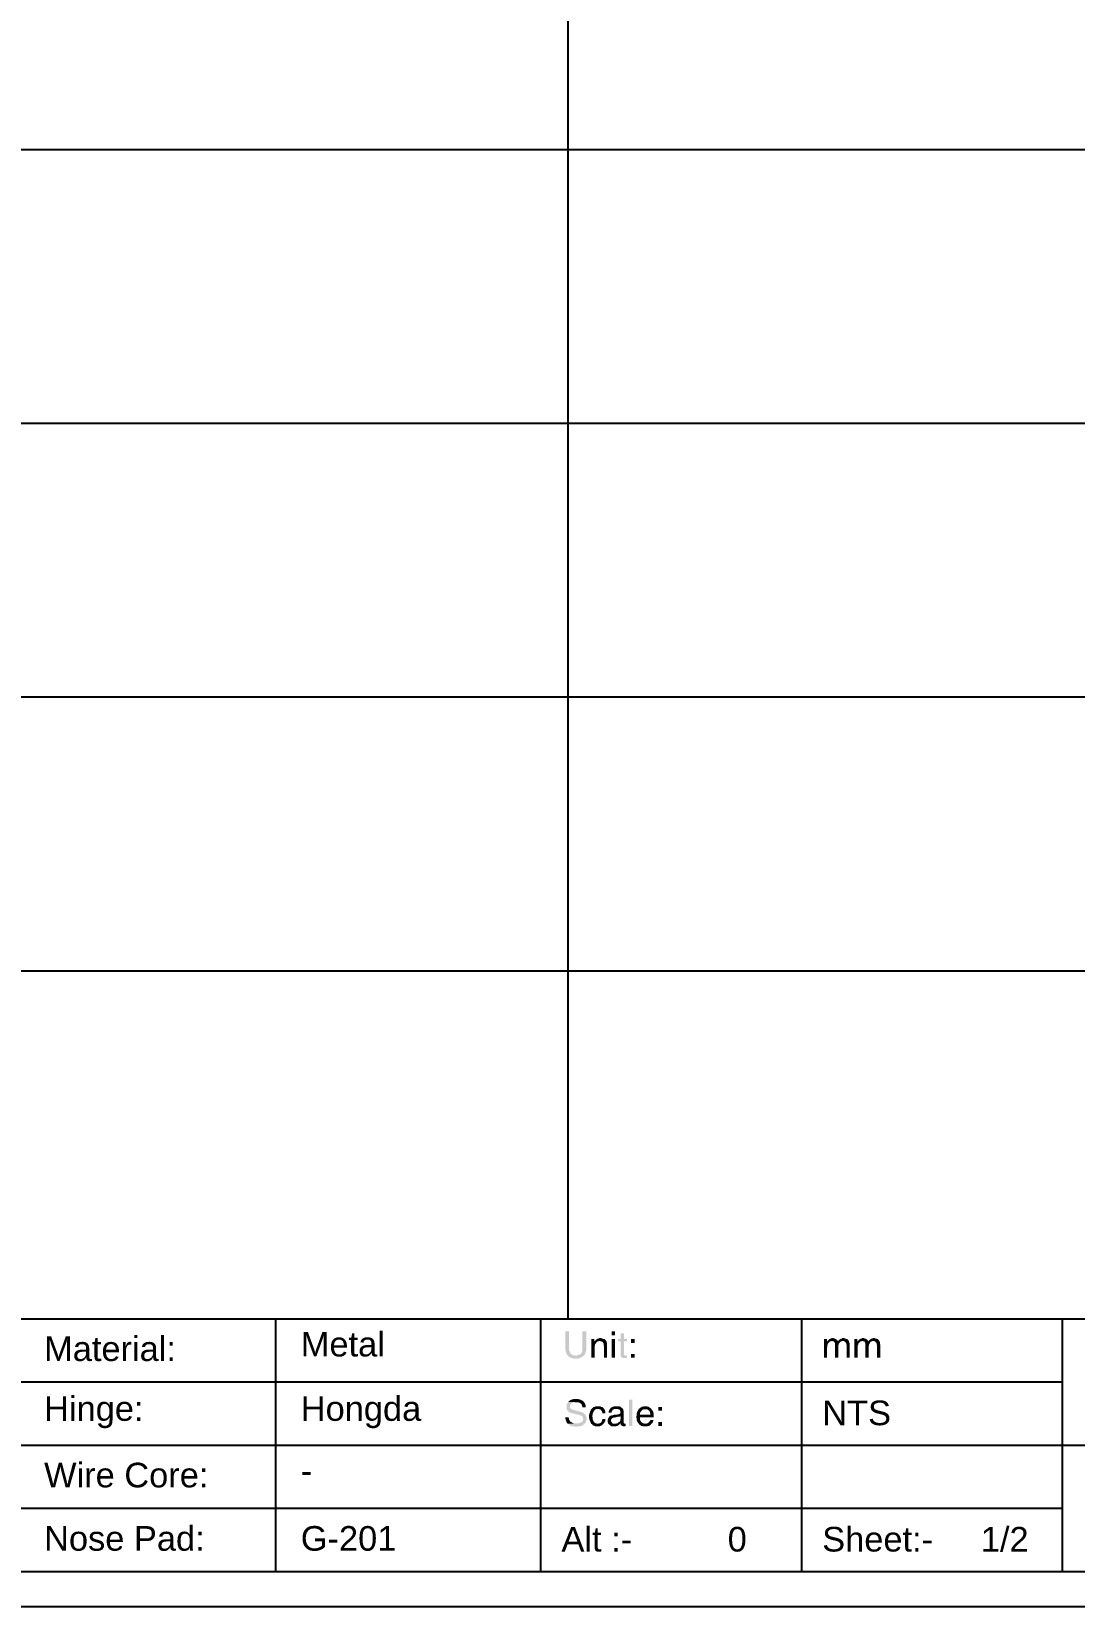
# Model space of a CAD drawing. Header units: inches. Extents: x 3613 to 8393, y -2205 to -794.
# Drawn here: x 5946 to 6073.1, y -1185.6 to -993.8 of the extents above; entities that cross this region are included whole.
import ezdxf

# ---------------------------------------------------------------- set-up
doc = ezdxf.new("R2010")
doc.units = ezdxf.units.IN
doc.header["$MEASUREMENT"] = 0
doc.styles.get("Standard").update_dxf_attribs({"font": 'arial.ttf'})

msp = doc.modelspace()

# ---------------------------------------------------------------- hatches: boundary and pattern name
at = {"transparency": 33554559}
for points in [[(6011.557, -1152.141), (6011.105, -1152.141), (6011.105, -1154.352), (6011.151, -1154.443), (6011.151, -1154.623), (6011.196, -1154.713), (6011.241, -1154.804), (6011.241, -1154.894), (6011.286, -1154.939), (6011.331, -1154.984), (6011.376, -1155.074), (6012.369, -1155.074), (6012.279, -1155.074), (6012.189, -1155.029), (6012.008, -1155.029), (6011.963, -1154.984), (6011.873, -1154.939), (6011.828, -1154.894), (6011.782, -1154.849), (6011.737, -1154.804), (6011.692, -1154.758), (6011.647, -1154.668), (6011.647, -1154.623), (6011.602, -1154.533), (6011.557, -1154.443), (6011.557, -1154.172)], [(6013.633, -1152.141), (6013.182, -1152.141), (6013.182, -1154.172), (6013.182, -1154.488), (6013.136, -1154.578), (6013.136, -1154.623), (6013.091, -1154.713), (6013.046, -1154.758), (6013.001, -1154.849), (6012.956, -1154.894), (6012.866, -1154.939), (6012.82, -1154.984), (6012.73, -1154.984), (6012.64, -1155.029), (6012.55, -1155.029), (6012.459, -1155.074), (6011.376, -1155.074), (6011.421, -1155.12), (6011.467, -1155.165), (6011.557, -1155.21), (6011.602, -1155.255), (6011.692, -1155.3), (6011.737, -1155.345), (6011.828, -1155.345), (6011.918, -1155.39), (6012.008, -1155.39), (6012.098, -1155.435), (6012.73, -1155.435), (6012.82, -1155.39), (6012.911, -1155.345), (6012.956, -1155.345), (6013.046, -1155.3), (6013.091, -1155.255), (6013.182, -1155.21), (6013.227, -1155.165), (6013.317, -1155.12), (6013.317, -1155.074), (6013.407, -1155.029), (6013.452, -1154.939), (6013.497, -1154.894), (6013.497, -1154.804), (6013.543, -1154.713), (6013.588, -1154.668), (6013.588, -1154.578), (6013.633, -1154.488), (6013.633, -1154.172)], [(6014.626, -1153.043), (6014.265, -1153.043), (6014.265, -1155.345), (6014.671, -1155.345), (6014.671, -1154.127), (6014.671, -1153.901), (6014.716, -1153.811), (6014.716, -1153.72), (6014.761, -1153.675), (6014.806, -1153.585), (6014.851, -1153.54), (6014.851, -1153.54), (6014.897, -1153.45), (6014.942, -1153.405), (6014.626, -1153.359)], [(6015.348, -1152.953), (6015.258, -1152.953), (6015.167, -1152.998), (6015.077, -1152.998), (6014.987, -1153.043), (6014.942, -1153.089), (6014.851, -1153.134), (6014.806, -1153.179), (6014.716, -1153.269), (6014.626, -1153.359), (6014.942, -1153.405), (6015.032, -1153.359), (6015.122, -1153.359), (6015.167, -1153.314), (6016.07, -1153.314), (6016.025, -1153.224), (6015.98, -1153.179), (6015.935, -1153.134), (6015.889, -1153.089), (6015.799, -1153.043), (6015.709, -1153.043), (6015.664, -1152.998), (6015.574, -1152.998), (6015.483, -1152.953)], [(6017.153, -1152.592), (6017.153, -1152.141), (6016.747, -1152.141), (6016.747, -1152.592)], [(6017.153, -1155.345), (6017.153, -1153.043), (6016.747, -1153.043), (6016.747, -1155.345)], [(6018.236, -1152.366), (6017.83, -1152.366), (6017.83, -1153.043), (6017.514, -1153.043), (6017.514, -1153.359), (6017.83, -1153.359), (6017.83, -1155.074), (6017.875, -1155.165), (6017.92, -1155.21), (6017.92, -1155.255), (6017.966, -1155.3), (6018.011, -1155.345), (6018.101, -1155.345), (6018.191, -1155.39), (6018.462, -1155.39), (6018.597, -1155.345), (6018.597, -1155.074), (6018.462, -1155.074), (6018.372, -1155.029), (6018.281, -1155.029), (6018.236, -1154.984), (6018.236, -1153.359), (6018.597, -1153.359), (6018.597, -1153.043), (6018.236, -1153.043)], [(6019.545, -1153.54), (6019.545, -1153.043), (6019.094, -1153.043), (6019.094, -1153.54)], [(6042.969, -1153.043), (6042.608, -1153.043), (6042.608, -1155.345), (6042.969, -1155.345), (6042.969, -1154.127), (6043.014, -1154.036), (6043.014, -1153.856), (6043.059, -1153.766), (6043.059, -1153.675), (6043.104, -1153.585), (6043.149, -1153.54), (6043.194, -1153.495), (6043.285, -1153.405), (6042.969, -1153.359)], [(6043.691, -1152.953), (6043.555, -1152.953), (6043.465, -1152.998), (6043.42, -1152.998), (6043.33, -1153.043), (6043.24, -1153.089), (6043.194, -1153.134), (6043.104, -1153.224), (6043.059, -1153.269), (6042.969, -1153.359), (6043.285, -1153.405), (6043.33, -1153.359), (6043.42, -1153.359), (6043.51, -1153.314), (6043.601, -1153.314), (6044.278, -1153.269), (6044.232, -1153.224), (6044.187, -1153.134), (6044.142, -1153.134), (6044.097, -1153.089), (6044.007, -1153.043), (6043.962, -1152.998), (6043.871, -1152.998), (6043.781, -1152.953)], [(6044.955, -1152.953), (6044.864, -1152.953), (6044.819, -1152.998), (6044.729, -1152.998), (6044.639, -1153.043), (6044.594, -1153.089), (6044.503, -1153.134), (6044.413, -1153.179), (6044.368, -1153.269), (6044.323, -1153.314), (6043.736, -1153.359), (6043.826, -1153.359), (6043.871, -1153.45), (6043.871, -1153.45), (6043.917, -1153.495), (6043.962, -1153.585), (6043.962, -1155.345), (6044.368, -1155.345), (6044.368, -1153.811), (6044.413, -1153.72), (6044.413, -1153.63), (6044.458, -1153.585), (6044.503, -1153.495), (6044.548, -1153.495), (6044.594, -1153.405), (6044.684, -1153.359), (6044.729, -1153.359), (6044.819, -1153.314), (6044.909, -1153.314), (6045.632, -1153.269), (6045.586, -1153.224), (6045.541, -1153.179), (6045.541, -1153.134), (6045.451, -1153.089), (6045.406, -1153.043), (6045.316, -1153.043), (6045.271, -1152.998), (6045.18, -1152.998), (6045.09, -1152.953)], [(6046.67, -1153.043), (6046.309, -1153.043), (6046.309, -1155.345), (6046.715, -1155.345), (6046.715, -1153.856), (6046.76, -1153.766), (6046.805, -1153.675), (6046.805, -1153.585), (6046.85, -1153.54), (6046.94, -1153.495), (6046.986, -1153.405), (6046.67, -1153.359)], [(6047.392, -1152.953), (6047.256, -1152.953), (6047.211, -1152.998), (6047.121, -1152.998), (6047.031, -1153.043), (6046.986, -1153.089), (6046.895, -1153.134), (6046.805, -1153.224), (6046.76, -1153.269), (6046.67, -1153.359), (6046.986, -1153.405), (6047.076, -1153.359), (6047.121, -1153.359), (6047.211, -1153.314), (6047.301, -1153.314), (6047.978, -1153.269), (6047.933, -1153.224), (6047.888, -1153.134), (6047.888, -1153.134), (6047.798, -1153.089), (6047.753, -1153.043), (6047.663, -1152.998), (6047.572, -1152.998), (6047.482, -1152.953)], [(6048.701, -1152.953), (6048.61, -1152.953), (6048.52, -1152.998), (6048.43, -1152.998), (6048.339, -1153.043), (6048.294, -1153.089), (6048.204, -1153.134), (6048.159, -1153.179), (6048.069, -1153.269), (6048.024, -1153.314), (6047.437, -1153.359), (6047.527, -1153.359), (6047.572, -1153.45), (6047.572, -1153.45), (6047.617, -1153.495), (6047.663, -1153.585), (6047.663, -1155.345), (6048.069, -1155.345), (6048.069, -1153.901), (6048.114, -1153.811), (6048.114, -1153.72), (6048.159, -1153.63), (6048.204, -1153.585), (6048.204, -1153.495), (6048.249, -1153.495), (6048.294, -1153.405), (6048.385, -1153.359), (6048.475, -1153.359), (6048.52, -1153.314), (6048.61, -1153.314), (6049.332, -1153.269), (6049.287, -1153.224), (6049.242, -1153.179), (6049.242, -1153.134), (6049.197, -1153.089), (6049.107, -1153.043), (6049.062, -1153.043), (6048.971, -1152.998), (6048.881, -1152.998), (6048.791, -1152.953)], [(6016.07, -1153.314), (6015.258, -1153.314), (6015.348, -1153.314), (6015.438, -1153.359), (6015.528, -1153.359), (6015.619, -1153.405), (6015.664, -1153.45), (6015.664, -1153.495), (6015.709, -1153.54), (6015.754, -1153.585), (6015.754, -1153.811), (6015.799, -1153.901), (6015.799, -1155.345), (6016.16, -1155.345), (6016.16, -1153.54), (6016.115, -1153.45), (6016.115, -1153.359)], [(6019.545, -1155.345), (6019.545, -1154.894), (6019.094, -1154.894), (6019.094, -1155.345)], [(6044.278, -1153.269), (6043.601, -1153.314), (6043.646, -1153.314), (6043.736, -1153.359), (6044.323, -1153.314)], [(6045.632, -1153.269), (6044.909, -1153.314), (6045.045, -1153.314), (6045.09, -1153.359), (6045.18, -1153.405), (6045.225, -1153.45), (6045.271, -1153.495), (6045.316, -1153.585), (6045.316, -1153.675), (6045.361, -1153.766), (6045.361, -1155.345), (6045.722, -1155.345), (6045.722, -1153.72), (6045.722, -1153.54), (6045.677, -1153.45), (6045.677, -1153.359)], [(6047.978, -1153.269), (6047.301, -1153.314), (6047.347, -1153.314), (6047.437, -1153.359), (6048.024, -1153.314)], [(6049.332, -1153.269), (6048.61, -1153.314), (6048.746, -1153.314), (6048.836, -1153.359), (6048.881, -1153.405), (6048.926, -1153.45), (6048.971, -1153.495), (6049.016, -1153.585), (6049.016, -1153.675), (6049.062, -1153.766), (6049.062, -1155.345), (6049.468, -1155.345), (6049.468, -1153.72), (6049.468, -1153.72), (6049.423, -1153.63), (6049.423, -1153.45), (6049.378, -1153.359)], [(6011.467, -1160.716), (6011.421, -1160.761), (6011.376, -1160.851), (6011.331, -1160.942), (6011.286, -1160.987), (6011.241, -1161.077), (6011.241, -1161.573), (6011.286, -1161.664), (6011.331, -1161.709), (6011.376, -1161.799), (6011.421, -1161.844), (6011.421, -1161.889), (6011.512, -1161.935), (6011.557, -1161.98), (6011.647, -1162.025), (6011.737, -1162.025), (6011.828, -1162.07), (6011.918, -1162.115), (6012.008, -1162.115), (6012.55, -1162.25), (6012.64, -1162.296), (6012.775, -1162.296), (6012.866, -1162.341), (6012.956, -1162.386), (6013.001, -1162.386), (6013.091, -1162.431), (6013.136, -1162.476), (6013.136, -1162.476), (6013.182, -1162.566), (6013.227, -1162.611), (6013.227, -1162.702), (6013.272, -1162.792), (6013.272, -1162.882), (6013.227, -1162.927), (6013.227, -1163.018), (6013.182, -1163.108), (6013.091, -1163.153), (6013.046, -1163.198), (6013.046, -1163.198), (6012.956, -1163.243), (6012.911, -1163.288), (6012.82, -1163.288), (6012.73, -1163.334), (6012.459, -1163.334), (6011.376, -1163.379), (6011.467, -1163.424), (6011.512, -1163.469), (6011.602, -1163.514), (6011.647, -1163.559), (6011.737, -1163.604), (6011.782, -1163.65), (6011.873, -1163.65), (6011.963, -1163.695), (6012.143, -1163.695), (6012.234, -1163.74), (6012.64, -1163.74), (6012.73, -1163.695), (6012.911, -1163.695), (6012.956, -1163.65), (6013.046, -1163.65), (6013.136, -1163.604), (6013.182, -1163.559), (6013.272, -1163.514), (6013.317, -1163.469), (6013.362, -1163.469), (6013.407, -1163.424), (6013.452, -1163.334), (6013.543, -1163.288), (6013.588, -1163.198), (6013.588, -1163.153), (6013.633, -1163.063), (6013.633, -1162.973), (6013.678, -1162.882), (6013.678, -1162.657), (6013.633, -1162.566), (6013.633, -1162.476), (6013.588, -1162.386), (6013.543, -1162.341), (6013.543, -1162.25), (6013.452, -1162.205), (6013.452, -1162.205), (6013.407, -1162.16), (6013.362, -1162.115), (6013.272, -1162.07), (6013.227, -1162.025), (6013.136, -1161.98), (6013.046, -1161.935), (6012.956, -1161.935), (6012.82, -1161.889), (6012.279, -1161.754), (6012.279, -1161.754), (6012.143, -1161.709), (6012.053, -1161.709), (6011.963, -1161.664), (6011.873, -1161.619), (6011.828, -1161.619), (6011.782, -1161.573), (6011.737, -1161.528), (6011.692, -1161.483), (6011.647, -1161.393), (6011.647, -1161.167), (6011.692, -1161.077), (6011.737, -1160.987), (6011.782, -1160.942), (6011.828, -1160.896), (6011.873, -1160.851), (6011.918, -1160.806), (6012.008, -1160.806), (6012.098, -1160.761), (6012.369, -1160.761)], [(6012.369, -1160.355), (6012.143, -1160.355), (6012.053, -1160.4), (6011.963, -1160.4), (6011.873, -1160.445), (6011.828, -1160.445), (6011.737, -1160.49), (6011.692, -1160.535), (6011.602, -1160.581), (6011.557, -1160.626), (6011.512, -1160.671), (6011.467, -1160.716), (6012.369, -1160.761), (6012.64, -1160.761), (6012.73, -1160.806), (6012.82, -1160.806), (6012.866, -1160.851), (6012.956, -1160.896), (6012.956, -1160.942), (6013.046, -1160.987), (6013.091, -1161.032), (6013.136, -1161.122), (6013.136, -1161.212), (6013.182, -1161.303), (6013.182, -1161.393), (6013.588, -1161.393), (6013.588, -1161.212), (6013.543, -1161.122), (6013.543, -1161.032), (6013.497, -1160.942), (6013.452, -1160.896), (6013.407, -1160.806), (6013.362, -1160.761), (6013.317, -1160.671), (6013.227, -1160.626), (6013.227, -1160.626), (6013.136, -1160.535), (6013.091, -1160.535), (6013.001, -1160.49), (6012.911, -1160.445), (6012.866, -1160.4), (6012.685, -1160.4), (6012.595, -1160.355), (6012.505, -1160.355)], [(6018.868, -1163.65), (6018.868, -1160.445), (6019.274, -1160.445), (6019.274, -1163.65)], [(6011.512, -1162.611), (6011.105, -1162.611), (6011.105, -1162.792), (6011.151, -1162.882), (6011.151, -1162.973), (6011.196, -1163.018), (6011.196, -1163.108), (6011.241, -1163.198), (6011.286, -1163.243), (6011.331, -1163.334), (6011.376, -1163.379), (6012.459, -1163.334), (6012.143, -1163.334), (6012.053, -1163.288), (6011.963, -1163.288), (6011.918, -1163.243), (6011.828, -1163.198), (6011.782, -1163.153), (6011.737, -1163.153), (6011.692, -1163.108), (6011.647, -1163.018), (6011.602, -1162.973), (6011.557, -1162.882), (6011.557, -1162.792), (6011.512, -1162.702)], [(6014.31, -1161.573), (6014.22, -1161.664), (6014.174, -1161.709), (6014.174, -1161.799), (6014.129, -1161.844), (6014.084, -1161.935), (6014.084, -1162.025), (6014.039, -1162.115), (6014.039, -1162.205), (6013.994, -1162.296), (6013.994, -1162.657), (6014.039, -1162.747), (6014.039, -1162.927), (6014.084, -1163.018), (6014.129, -1163.108), (6014.129, -1163.198), (6014.174, -1163.243), (6014.22, -1163.334), (6014.265, -1163.379), (6015.032, -1163.379), (6014.897, -1163.379), (6014.851, -1163.334), (6014.761, -1163.288), (6014.671, -1163.288), (6014.626, -1163.198), (6014.581, -1163.153), (6014.535, -1163.108), (6014.49, -1163.018), (6014.49, -1162.973), (6014.445, -1162.882), (6014.445, -1162.702), (6014.4, -1162.566), (6014.4, -1162.386), (6014.445, -1162.296), (6014.445, -1162.115), (6014.49, -1162.025), (6014.49, -1161.935), (6014.535, -1161.889), (6014.581, -1161.844), (6014.581, -1161.799), (6014.671, -1161.754), (6014.716, -1161.664), (6014.806, -1161.619), (6014.851, -1161.619), (6014.942, -1161.573), (6015.032, -1161.573)], [(6015.077, -1161.258), (6014.806, -1161.258), (6014.716, -1161.303), (6014.626, -1161.348), (6014.535, -1161.348), (6014.49, -1161.393), (6014.4, -1161.483), (6014.355, -1161.528), (6014.31, -1161.573), (6015.122, -1161.573), (6015.212, -1161.619), (6015.303, -1161.619), (6015.393, -1161.664), (6015.438, -1161.709), (6015.483, -1161.799), (6015.528, -1161.844), (6015.574, -1161.935), (6015.619, -1162.025), (6015.619, -1162.115), (6015.98, -1162.115), (6015.98, -1161.889), (6015.935, -1161.844), (6015.935, -1161.754), (6015.889, -1161.664), (6015.844, -1161.619), (6015.799, -1161.528), (6015.709, -1161.483), (6015.709, -1161.438), (6015.664, -1161.393), (6015.574, -1161.348), (6015.483, -1161.348), (6015.438, -1161.303), (6015.348, -1161.258), (6015.167, -1161.258)], [(6016.566, -1162.431), (6016.521, -1162.476), (6016.431, -1162.521), (6016.431, -1162.566), (6016.386, -1162.611), (6016.341, -1162.702), (6016.296, -1162.747), (6016.296, -1162.837), (6016.251, -1162.927), (6016.251, -1163.153), (6016.296, -1163.243), (6016.296, -1163.334), (6016.341, -1163.379), (6017.063, -1163.379), (6016.927, -1163.379), (6016.837, -1163.334), (6016.792, -1163.288), (6016.747, -1163.243), (6016.702, -1163.153), (6016.657, -1163.063), (6016.657, -1162.927), (6016.702, -1162.837), (6016.747, -1162.792), (6016.792, -1162.747), (6016.837, -1162.702), (6016.927, -1162.657), (6017.018, -1162.657), (6017.108, -1162.611), (6017.198, -1162.611), (6017.559, -1162.521), (6017.74, -1162.521), (6017.83, -1162.476)], [(6018.101, -1161.573), (6017.289, -1161.573), (6017.469, -1161.573), (6017.514, -1161.619), (6017.604, -1161.619), (6017.695, -1161.664), (6017.74, -1161.709), (6017.785, -1161.799), (6017.785, -1161.889), (6017.83, -1161.98), (6017.83, -1161.98), (6017.785, -1162.07), (6017.785, -1162.115), (6017.74, -1162.16), (6017.65, -1162.205), (6017.604, -1162.205), (6017.514, -1162.25), (6017.018, -1162.296), (6016.882, -1162.341), (6016.792, -1162.341), (6016.702, -1162.386), (6016.657, -1162.386), (6016.566, -1162.431), (6017.83, -1162.476), (6017.83, -1162.792), (6017.785, -1162.882), (6017.785, -1163.018), (6017.74, -1163.108), (6017.65, -1163.153), (6017.604, -1163.198), (6017.559, -1163.243), (6017.514, -1163.288), (6017.424, -1163.334), (6017.334, -1163.334), (6017.243, -1163.379), (6016.341, -1163.379), (6016.386, -1163.469), (6016.476, -1163.514), (6016.521, -1163.559), (6016.566, -1163.604), (6016.657, -1163.65), (6016.747, -1163.695), (6017.289, -1163.695), (6017.334, -1163.65), (6017.424, -1163.65), (6017.514, -1163.604), (6017.604, -1163.559), (6017.65, -1163.514), (6017.74, -1163.424), (6017.74, -1163.424), (6017.83, -1163.334), (6018.236, -1163.334), (6018.191, -1163.243), (6018.191, -1161.799), (6018.146, -1161.709), (6018.146, -1161.619)], [(6017.334, -1161.258), (6017.018, -1161.258), (6016.927, -1161.303), (6016.837, -1161.348), (6016.792, -1161.348), (6016.702, -1161.393), (6016.657, -1161.438), (6016.612, -1161.483), (6016.566, -1161.528), (6016.521, -1161.573), (6016.476, -1161.664), (6016.431, -1161.754), (6016.386, -1161.844), (6016.386, -1162.025), (6016.747, -1162.025), (6016.747, -1161.889), (6016.792, -1161.799), (6016.837, -1161.754), (6016.882, -1161.664), (6016.927, -1161.664), (6017.018, -1161.619), (6017.108, -1161.573), (6018.101, -1161.573), (6018.056, -1161.483), (6017.966, -1161.438), (6017.92, -1161.393), (6017.875, -1161.348), (6017.785, -1161.303), (6017.74, -1161.303), (6017.65, -1161.258), (6017.424, -1161.258)], [(6020.854, -1161.258), (6020.628, -1161.258), (6020.538, -1161.303), (6020.448, -1161.303), (6020.358, -1161.348), (6020.312, -1161.393), (6020.222, -1161.438), (6020.177, -1161.483), (6020.087, -1161.528), (6020.042, -1161.573), (6020.854, -1161.619), (6021.035, -1161.619), (6021.125, -1161.664), (6021.17, -1161.709), (6021.26, -1161.754), (6021.305, -1161.799), (6021.305, -1161.799), (6021.35, -1161.889), (6021.396, -1161.935), (6021.396, -1162.025), (6021.441, -1162.115), (6021.441, -1162.296), (6020.177, -1162.296), (6019.771, -1162.341), (6019.771, -1162.431), (6019.726, -1162.521), (6019.726, -1162.611), (6019.771, -1162.702), (6019.771, -1162.882), (6019.816, -1162.973), (6019.816, -1163.063), (6019.861, -1163.108), (6019.906, -1163.198), (6019.951, -1163.288), (6019.996, -1163.334), (6020.042, -1163.379), (6020.854, -1163.379), (6020.764, -1163.379), (6020.673, -1163.334), (6020.583, -1163.334), (6020.493, -1163.288), (6020.448, -1163.243), (6020.358, -1163.198), (6020.312, -1163.153), (6020.312, -1163.108), (6020.267, -1163.063), (6020.222, -1162.973), (6020.222, -1162.927), (6020.177, -1162.837), (6020.177, -1162.611), (6021.847, -1162.611), (6021.847, -1162.115), (6021.802, -1162.025), (6021.802, -1161.935), (6021.757, -1161.844), (6021.712, -1161.799), (6021.666, -1161.709), (6021.621, -1161.664), (6021.576, -1161.573), (6021.531, -1161.528), (6021.486, -1161.483), (6021.396, -1161.438), (6021.35, -1161.393), (6021.26, -1161.348), (6021.215, -1161.303), (6021.125, -1161.303), (6021.035, -1161.258), (6020.944, -1161.258)], [(6020.042, -1161.573), (6020.042, -1161.619), (6019.951, -1161.709), (6019.951, -1161.754), (6019.906, -1161.844), (6019.861, -1161.889), (6019.816, -1161.98), (6019.816, -1162.07), (6019.771, -1162.16), (6019.771, -1162.341), (6020.177, -1162.296), (6020.177, -1162.115), (6020.222, -1162.025), (6020.267, -1161.98), (6020.312, -1161.889), (6020.358, -1161.844), (6020.358, -1161.799), (6020.448, -1161.754), (6020.493, -1161.664), (6020.583, -1161.664), (6020.673, -1161.619), (6020.854, -1161.619)], [(6022.885, -1161.799), (6022.885, -1161.348), (6022.434, -1161.348), (6022.434, -1161.799)], [(6015.98, -1162.792), (6015.619, -1162.792), (6015.619, -1162.837), (6015.574, -1162.927), (6015.574, -1163.018), (6015.528, -1163.108), (6015.483, -1163.153), (6015.438, -1163.243), (6015.348, -1163.288), (6015.303, -1163.334), (6015.212, -1163.334), (6015.122, -1163.379), (6014.265, -1163.379), (6014.31, -1163.424), (6014.4, -1163.469), (6014.445, -1163.559), (6014.535, -1163.604), (6014.581, -1163.604), (6014.671, -1163.65), (6014.761, -1163.695), (6015.303, -1163.695), (6015.393, -1163.65), (6015.483, -1163.604), (6015.574, -1163.559), (6015.619, -1163.514), (6015.664, -1163.469), (6015.709, -1163.424), (6015.754, -1163.379), (6015.799, -1163.334), (6015.844, -1163.243), (6015.889, -1163.153), (6015.935, -1163.108), (6015.98, -1163.018), (6015.98, -1162.927)], [(6018.236, -1163.334), (6017.83, -1163.334), (6017.83, -1163.424), (6018.327, -1163.379), (6018.327, -1163.379)], [(6018.462, -1163.379), (6018.327, -1163.379), (6017.83, -1163.424), (6017.875, -1163.514), (6017.92, -1163.559), (6017.92, -1163.559), (6017.966, -1163.65), (6018.056, -1163.65), (6018.146, -1163.695), (6018.327, -1163.695), (6018.372, -1163.65), (6018.462, -1163.65)], [(6021.847, -1162.927), (6021.441, -1162.927), (6021.441, -1162.973), (6021.396, -1163.063), (6021.35, -1163.108), (6021.305, -1163.198), (6021.215, -1163.243), (6021.17, -1163.288), (6021.08, -1163.334), (6021.035, -1163.334), (6020.944, -1163.379), (6020.042, -1163.379), (6020.087, -1163.469), (6020.132, -1163.514), (6020.222, -1163.559), (6020.267, -1163.604), (6020.358, -1163.65), (6020.448, -1163.65), (6020.538, -1163.695), (6021.125, -1163.695), (6021.17, -1163.65), (6021.26, -1163.65), (6021.35, -1163.604), (6021.396, -1163.559), (6021.486, -1163.514), (6021.531, -1163.469), (6021.576, -1163.379), (6021.666, -1163.334), (6021.712, -1163.243), (6021.757, -1163.198), (6021.757, -1163.108), (6021.802, -1163.018)], [(6022.885, -1163.65), (6022.885, -1163.153), (6022.434, -1163.153), (6022.434, -1163.65)]]:
    msp.add_hatch(color=256, dxfattribs=at).paths.add_polyline_path(points)

# ---------------------------------------------------------------- linework, layer by layer
for p, q in [((6011.38, -894.646), (6011.38, -1150.606)), ((5775.497, -1008.164), (6171.935, -1008.164)), ((5775.497, -1041.506), (6171.935, -1041.506)), ((5775.497, -1074.848), (6171.935, -1074.848)), ((5775.497, -1108.189), (6171.935, -1108.189)), ((5762.68, -1181.386), (6171.935, -1181.386))]:
    msp.add_line(p, q)
msp.add_lwpolyline([(6175.973, -1185.646), (6175.973, -888.646), (5755.973, -888.646), (5755.973, -1185.646)], close=True)
for points in [[(5775.497, -1150.606), (6171.935, -1150.606)], [(5975.767, -1150.606), (5975.767, -1181.386)], [(6008.082, -1150.606), (6008.082, -1181.386)], [(6039.855, -1150.606), (6039.855, -1181.386)], [(6071.628, -1150.606), (6071.628, -1181.386)], [(5775.497, -1158.279), (6071.628, -1158.279)], [(5775.497, -1165.996), (6124.568, -1165.996)], [(5775.497, -1173.669), (6071.628, -1173.669)]]:
    msp.add_lwpolyline(points)

# ---------------------------------------------------------------- texts
at = {"width": 34.34827, "attachment_point": 5}
for s, insert, char_height in [('\\pxql;Material:', (5964.755, -1154.264), 2.99966), ('\\pxql;Metal ', (5996.031, -1153.709), 2.99966), ('\\pxql;Hinge:', (5964.755, -1161.981), 2.99966), ('\\pxql;Hongda', (5996.031, -1161.981), 2.99966), ('\\pxql;NTS', (6059.572, -1162.081), 2.9997), ('\\pxql; Wire Core:', (5963.587, -1169.654), 2.99966), ('\\pxql;-', (5996.031, -1169.099), 2.9997), ('\\pxql;Nose Pad:', (5964.755, -1177.371), 2.99966), ('\\pxql;G-201', (5996.031, -1177.371), 2.99966), ('\\pxql;Alt :-          0', (6027.799, -1177.471), 2.99966), ('\\pxql;Sheet:-     1/2', (6059.572, -1177.471), 2.99966)]:
    msp.add_mtext(s, dxfattribs=dict(at, insert=insert, char_height=char_height))

doc.saveas('drawing.dxf')
